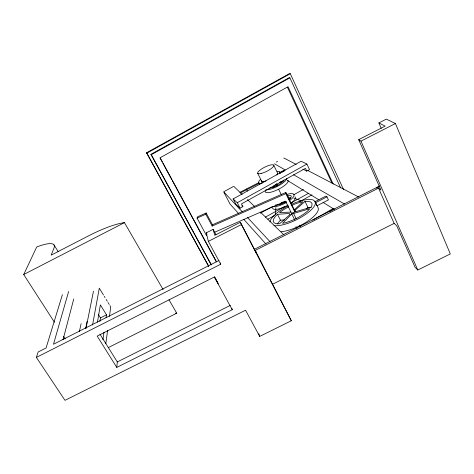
<?xml version="1.0" encoding="UTF-8"?>
<svg xmlns="http://www.w3.org/2000/svg" width="474" height="474" viewBox="0 0 474 474"><rect width="100%" height="100%" fill="white"/><g stroke="black" fill="none" stroke-linecap="round" stroke-linejoin="round"><path stroke-width="0.71" d="M275.471 214.841L275.844 207.582M231.881 308.355L232.236 309.688L116.782 367.409L117.297 361.929L99.931 334.111M105.85 343.526L107.604 330.354M109.458 316.448L110.726 306.939L109.962 305.689M102.935 339.609L103.984 332.321M106.075 317.758L106.496 314.843L100.375 304.889L97.454 322.213M99.907 321.491L100.488 317.882L98.189 314.155M92.554 325.063L99.291 288.186L103.48 295.059M85.675 328.482L87.133 321.277M85.954 328.589L93.479 291.149M79.377 331.575L81.113 323.671M212.471 224.789L285.852 192.456L285.863 193.629L212.156 226.068L212.471 224.789L206.172 212.986L197.457 216.873L197.077 218.117L206.593 235.75M63.018 339.787L73.737 298.999M212.156 226.068L205.829 214.218L206.172 212.986M68.647 291.498L53.485 344.243L218.958 260.51M62.402 294.638L46.085 347.987L38.145 352.004L36.385 357.408L64.991 400.34L245.556 310.215L259.711 336.41L291.303 320.756L255.255 250.396L378.53 188.131L380.948 190.074L358.676 139.658L385.131 126.131L378.904 122.914L386.316 119.122L395.417 123.53L450.3 253.94L417.79 270.008L415.064 267.3L396.679 225.683L394.137 223.408L378.53 188.131M54.421 322.213L23.7 274.541L36.729 246.96A47.992 9.877 -31.3 0 1 53.971 248.109L51.156 255.148L87.998 236.141A59.979 14.327 -30.6 0 1 124.449 222.614L163.115 289.596M281.597 203.814L282.463 201.989M280.537 204.187L281.39 202.41M274.15 186.946L275.358 184.617M273.083 187.337L273.978 185.63M277.213 223.989L280.424 220.185L284.607 219.942M290.503 197.972A9.468 2.897 -26.2 0 0 288.844 198.144L287.54 195.478A9.48 2.868 -26.3 0 1 290.775 197.717L289.75 198.908A9.48 2.868 -26.3 0 1 288.784 199.761M283.92 179.901A9.551 2.666 -26.4 0 1 283.428 180.872L282.38 182.034A9.551 2.666 -26.4 0 1 274.434 186.839L269.125 188.32M291.777 213.97L282.587 223.295L283.843 223.1A21.437 6.909 -26 0 0 307.608 211.043L309.8 208.75L291.777 213.97L294.745 219.995M277.497 214.313L275.258 216.547L273.581 219.101L273.166 221.239L274.061 222.804L276.235 223.675L279.571 223.781L290.289 214.301L289.395 214.124L289.33 213.501L277.497 214.313L280.424 220.185M294.283 209.881L302.91 201.8L300.794 202.185A21.437 6.909 -26 0 0 291.706 205.378M306.275 208.815L307.899 207.363L311.347 207.363M305.031 201.414L294.692 210.557L295.74 210.983L295.379 211.783L310.873 207.304L311.886 205.58L312.04 203.512L310.867 202.084L308.467 201.373L305.031 201.414L307.899 207.363M262.412 181.945L263.55 181.187M312.721 220.179L333.192 208.477M329.72 211.588L334.211 209.016M211.25 264.972L150.898 154.317L288.992 77.766L289.904 77.843L340.616 187.817M150.898 154.317L151.289 154.684L289.904 77.843M306.749 171.126L305.44 168.359L241.479 203.897L242.884 206.628L240.093 208.181L235.886 204.294L233.125 198.95L301.073 161.249L306.897 164.045L309.516 169.591L306.749 171.126L302.88 169.153M233.125 198.95L237.273 202.712L306.897 164.045M208.702 266.465L146.507 152.788L289.377 73.66L290.289 73.713L343.614 189.636M146.507 152.788L146.881 153.155L290.289 73.713M276.324 162.067L277.568 161.379M279.82 172.548L283.642 170.433L284.471 170.913L281.912 172.329M260.374 213.164L271.934 206.794M293.773 194.755L303.407 189.44M265.363 217.145L284.708 206.468M290.515 203.269L308.568 193.309M267.893 219.195L274.369 215.623M299.621 201.687L311.928 194.897M233.107 186.649L223.681 191.798L242.255 211.795M23.7 274.541L124.449 222.614M314.807 201.811L325.804 196.153L326.989 196.846L328.423 199.898L317.017 205.763L315.068 202.102M315.571 202.724L326.989 196.846M239.891 192.314L258.774 182.644L259.829 184.611M240.235 193.037L259.189 183.331M358.676 139.658L360.963 141.139L395.417 123.53M36.385 357.408L220.706 264.231L208.353 241.373L206.279 232.829L213.122 229.339L215.907 234.541M255.255 250.396L256.351 252.968L240.401 222.247L214.775 235.288L213.122 229.339M208.353 241.373L241.367 224.581L240.401 222.247M100.488 317.882L106.496 314.843M254.479 249.253L379.656 186.009M108.268 347.614L176.743 313.201L169.011 299.805M117.297 361.929L230.334 305.357M272.775 284.145L394.137 223.408M197.077 218.117L205.829 214.218M214.698 232.207L285.603 201.195L291.563 213.336L294.822 211.931L294.769 210.687L285.852 192.456M280.697 181.749L283.428 180.872M279.447 182.537L282.931 181.423M288.725 198.333L290.775 197.717M288.204 198.908L290.289 198.28M264.03 181.868L261.932 181.898L261.358 181.489A8.953 2.406 -26.5 0 1 261.328 180.807M290.763 212.103L279.565 212.601L281.811 210.877A21.437 6.909 -26 0 1 288.636 206.848M275.364 205.035L277.675 204.981L281.882 203.713A9.48 2.868 -26.3 0 0 286.32 201.48M293.839 198.114L301.387 200.816M283.766 157.955L296.167 164.419M307.91 170.545L358.812 197.077M274.487 163.797L285.324 170.018M293.607 174.776L344.61 204.057M287.38 180.398L318.676 199.702M323.061 202.404L334.324 209.354M241.811 205.669L242.884 206.628M281.094 231.733A24.938 8.254 -26 0 0 306.773 221.826A24.938 8.254 -26 0 0 318.107 207.796L315.21 201.723L313.598 200.188A25.015 8.058 -26 0 0 291.297 204.371M233.735 186.306L242.178 194.476M247.458 199.59L254.319 206.226M260.653 212.358L283.879 234.831M247.28 217.205L269.872 241.527M238.41 213.353L230.038 204.033L224.012 192.444M243.826 219.385L265.985 244.057M261.358 181.489L262.637 183.094M63.599 336.457L65.199 338.934M116.782 367.409L97.176 336.107L214.349 277L232.236 309.688M53.989 244.868L58.272 251.783M104.244 296.309L105.009 297.559M106.152 299.438L107.296 301.31M108.06 302.566L109.204 304.438M146.881 153.155L208.613 266.009M214.645 277.035L217.839 282.871M214.384 276.857L218.295 283.997M151.289 154.684L211.131 264.427M216.529 261.844L160.123 157.747L288.038 86.718L333.21 184.096M160.052 158.014L162.161 161.907M162.866 163.204L171.647 179.409M172.352 180.707L216.274 261.755M206.279 232.829L206.978 234.126M241.367 224.581L291.303 320.756M246.308 189.031L247.321 191.016M237.273 202.712L240.093 208.181M257.72 173.33L261.559 181.027M278.623 189.209L281.165 194.37M284.548 201.249L285.075 202.321M275.933 184.576L276.739 186.217M295.96 226.584L296.92 228.533M283.571 201.853L284.098 202.925M299.799 225.209L300.439 226.507M293.465 213.223L296.132 218.65M299.254 225.328L299.906 226.655M276.656 183.426L277.728 185.612M273.694 165.13L277.48 172.874A8.953 2.4 -26.5 0 1 277.142 174.402M285.863 193.629L294.822 211.931M287.445 87.281L331.877 182.976M360.963 141.139L417.79 270.008M378.904 122.914L381.238 128.359M279.755 172.222L280.217 173.543M258.828 333.72L259.711 336.41M220.345 262.88L220.706 264.231M315.21 201.723A25.015 8.058 -26 0 1 301.031 217.299A25.015 8.058 -26 0 1 273.984 225.648M269.973 221.879A25.015 8.058 -26 0 1 288.133 205.882M277.326 173.389A8.953 2.406 -26.5 0 1 276.923 174.953M266.044 180.961A8.953 2.4 -26.5 0 1 261.494 180.363M277.124 171.41A11.939 3.205 -26.5 0 1 279.719 173.674M261.405 183.426A11.939 3.205 -26.5 0 1 260.273 179.64M175.552 313.178A57.129 21.567 -32.1 0 1 176.743 313.201M286.409 194.53A12.638 3.822 -26.3 0 1 294.016 194.571A12.638 3.822 -26.3 0 1 289.341 200.662M286.651 202.362A12.638 3.822 -26.3 0 1 272.591 206.575M295.047 196.888A12.62 3.863 -26.2 0 1 290.669 203.382M287.991 205.082A12.62 3.863 -26.2 0 1 272.556 207.713M287.789 180.185A12.715 3.596 -26.4 0 1 277.918 189.564A12.715 3.596 -26.4 0 1 265.167 191.17M286.835 178.307A12.733 3.549 -26.4 0 1 278.522 185.784A12.733 3.549 -26.4 0 1 265.641 189.926M379.71 186.116L376.563 188.042L379.704 186.104M261.091 173.484A8.988 2.311 -26.6 0 0 273.794 165.752A8.988 2.311 -26.6 0 0 262.282 168.513A8.988 2.311 -26.6 0 0 261.091 173.484"/></g></svg>
